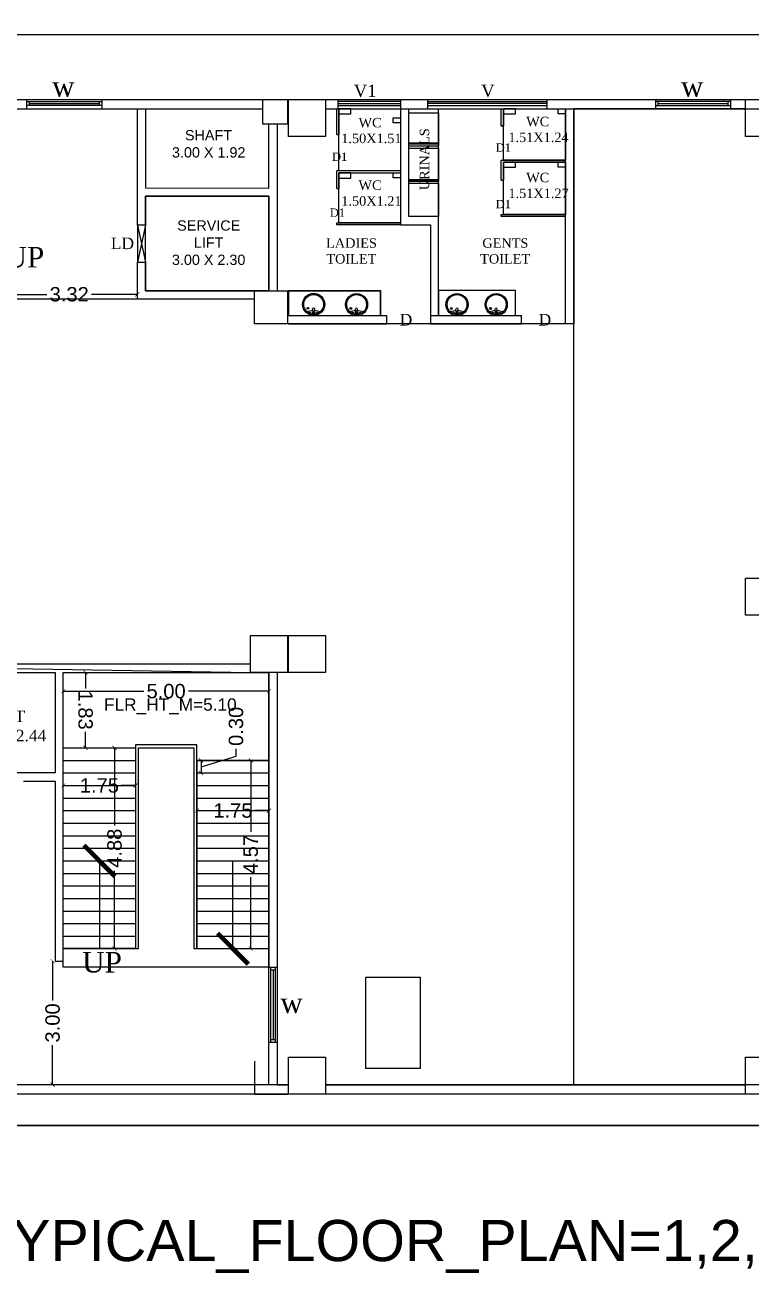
# Model space of a CAD drawing. Header units: metres. Extents: x 3229 to 14086, y -2906 to 1156.
# Drawn here: x 13681.49 to 13699.14, y -2721.55 to -2691.23 of the extents above; entities that cross this region are included whole.
import ezdxf

# ---------------------------------------------------------------- set-up
doc = ezdxf.new("R2010")
doc.units = ezdxf.units.M
doc.header["$MEASUREMENT"] = 0
for name, color, linetype in [('BLK_1_FLR_1_BATH', 1, 'Continuous'), ('BLK_1_FLR_1_BLT_UP_AREA', 18, 'Continuous'), ('BLK_1_FLR_1_CARPET_AREA', 18, 'Continuous'), ('BLK_1_FLR_1_DRINKING_WATER', 7, 'Continuous'), ('BLK_1_FLR_1_EXIT_WIDTH_STAIR', 1, 'Continuous'), ('BLK_1_FLR_1_LIFT_3', 30, 'Continuous'), ('BLK_1_FLR_1_LIFT_7', 30, 'Continuous'), ('BLK_1_FLR_1_REGULAR_ROOM', 3, 'Continuous'), ('BLK_1_FLR_1_STAIR_1', 1, 'Continuous'), ('BLK_1_FLR_1_STAIR_1_FLIGHT_1', 7, 'Continuous'), ('BLK_1_FLR_1_STAIR_1_LANDING_1', 7, 'Continuous'), ('BLK_1_FLR_1_URINAL', 235, 'Continuous'), ('BLK_1_FLR_1_WASH', 55, 'Continuous')]:
    doc.layers.add(name, color=color, linetype=linetype)
doc.styles.add('arial', font='arial.ttf', dxfattribs={"height": 0.35})
doc.styles.get("Standard").update_dxf_attribs({"font": 'arial.ttf'})
doc.styles.add('TIMES NEW ROMAN', font='times.ttf')
doc.dimstyles.get("Standard").update_dxf_attribs({"dimtxt": 0.3, "dimasz": 0.2, "dimexe": 0.1, "dimexo": 0.3, "dimgap": 0.09, "dimtad": 1, "dimzin": 0, "dimdsep": 46, "dimtxsty": 'Standard', "dimblk": 'ARCHTICK', "dimcen": 0.09, "dimdle": 0.1, "dimadec": 0, "dimazin": 0, "dimtfac": 1, "dimtofl": 0, "dimtmove": 2, "dimatfit": 0, "dimldrblk": 'ARCHTICK', "dimfxl": 0, "dimtolj": 1, "dimtzin": 0, "dimarcsym": 0})
doc.dimstyles.new('Standard3', dxfattribs={"dimtxt": 0.35, "dimasz": 0.1, "dimexe": 0.18, "dimexo": 0.0625, "dimgap": 0.09, "dimtad": 0, "dimzin": 0, "dimdsep": 46, "dimtxsty": 'arial', "dimblk": 'ARCHTICK', "dimcen": 0.09, "dimse1": 1, "dimse2": 1, "dimadec": 0, "dimazin": 0, "dimtfac": 1, "dimtofl": 0, "dimtmove": 1, "dimatfit": 3, "dimfxl": 0, "dimtolj": 1, "dimtzin": 0, "dimarcsym": 0})

# ---------------------------------------------------------------- blocks, each defined once
blk = doc.blocks.new('_ArchTick')
at = {"color": 0, "linetype": 'ByBlock', "const_width": 0.15}
blk.add_lwpolyline([(-0.5, -0.5), (0.5, 0.5)], dxfattribs=at)
blk = doc.blocks.new('*D10')
at = {"color": 0, "lineweight": -2}
for p, q in [((13640.411, -2691.461), (13721.342, -2691.461)), ((13803.872, -2691.461), (13722.942, -2691.461))]:
    blk.add_line(p, q, dxfattribs=at)
at = {"layer": 'DefPoints', "color": 0}
for p in [(13803.872, -2691.461), (13640.411, -2693.04), (13803.872, -2693.04)]:
    blk.add_point(p, dxfattribs=at)
at = {"color": 0, "lineweight": -2, "xscale": 0.4, "yscale": 0.4, "zscale": 0.4, "rotation": 180}
blk.add_blockref('_ArchTick', (13640.411, -2691.461), dxfattribs=at)
at = {"color": 0, "lineweight": -2, "xscale": 0.4, "yscale": 0.4, "zscale": 0.4}
blk.add_blockref('_ArchTick', (13803.872, -2691.461), dxfattribs=at)
at = {"color": 0, "insert": (13722.142, -2691.461), "char_height": 0.35, "attachment_point": 5, "style": 'arial'}
blk.add_mtext('\\A1;163.46', dxfattribs=at)
blk = doc.blocks.new('*D16')
at = {"color": 0, "lineweight": -2}
for p, q in [((13685.77, -2709.251), (13686.621, -2708.995)), ((13685.77, -2709.098), (13685.77, -2709.403)), ((13686.621, -2708.995), (13686.621, -2708.815))]:
    blk.add_line(p, q, dxfattribs=at)
at = {"layer": 'DefPoints', "color": 0}
for p in [(13685.668, -2709.098), (13685.668, -2709.403), (13685.77, -2709.403)]:
    blk.add_point(p, dxfattribs=at)
at = {"color": 0, "lineweight": -2, "xscale": 0.1, "yscale": 0.1, "zscale": 0.1}
for p, rotation in [((13685.77, -2709.098), 90), ((13685.77, -2709.403), 270)]:
    blk.add_blockref('_ArchTick', p, dxfattribs=dict(at, rotation=rotation))
at = {"color": 0, "insert": (13686.621, -2708.271), "char_height": 0.35, "attachment_point": 5, "rotation": 90, "style": 'arial'}
blk.add_mtext('\\A1;0.30', dxfattribs=at)
blk = doc.blocks.new('*D94')
at = {"layer": 'BLK_1_FLR_1_STAIR_1_FLIGHT_1', "color": 0, "lineweight": -2}
for p, q in [((13682.422, -2709.708), (13682.769, -2709.708)), ((13684.175, -2709.708), (13683.828, -2709.708))]:
    blk.add_line(p, q, dxfattribs=at)
at = {"layer": 'DefPoints', "color": 0}
for p in [(13682.422, -2709.708), (13682.422, -2709.708), (13684.175, -2709.708)]:
    blk.add_point(p, dxfattribs=at)
at = {"layer": 'BLK_1_FLR_1_STAIR_1_FLIGHT_1', "color": 0, "lineweight": -2, "xscale": 0.1, "yscale": 0.1, "zscale": 0.1, "rotation": 180}
blk.add_blockref('_ArchTick', (13682.422, -2709.708), dxfattribs=at)
at = {"layer": 'BLK_1_FLR_1_STAIR_1_FLIGHT_1', "color": 0, "lineweight": -2, "xscale": 0.1, "yscale": 0.1, "zscale": 0.1}
blk.add_blockref('_ArchTick', (13684.175, -2709.708), dxfattribs=at)
at = {"layer": 'BLK_1_FLR_1_STAIR_1_FLIGHT_1', "color": 0, "insert": (13683.299, -2709.708), "char_height": 0.35, "attachment_point": 5, "style": 'arial'}
blk.add_mtext('\\A1;1.75', dxfattribs=at)
blk = doc.blocks.new('*D95')
at = {"layer": 'BLK_1_FLR_1_STAIR_1_FLIGHT_1', "color": 0, "lineweight": -2}
for p, q in [((13685.668, -2710.318), (13686.016, -2710.318)), ((13687.422, -2710.318), (13687.075, -2710.318))]:
    blk.add_line(p, q, dxfattribs=at)
at = {"layer": 'DefPoints', "color": 0}
for p in [(13685.668, -2710.318), (13685.668, -2710.318), (13687.422, -2710.318)]:
    blk.add_point(p, dxfattribs=at)
at = {"layer": 'BLK_1_FLR_1_STAIR_1_FLIGHT_1', "color": 0, "lineweight": -2, "xscale": 0.1, "yscale": 0.1, "zscale": 0.1, "rotation": 180}
blk.add_blockref('_ArchTick', (13685.668, -2710.318), dxfattribs=at)
at = {"layer": 'BLK_1_FLR_1_STAIR_1_FLIGHT_1', "color": 0, "lineweight": -2, "xscale": 0.1, "yscale": 0.1, "zscale": 0.1}
blk.add_blockref('_ArchTick', (13687.422, -2710.318), dxfattribs=at)
at = {"layer": 'BLK_1_FLR_1_STAIR_1_FLIGHT_1', "color": 0, "insert": (13686.545, -2710.318), "char_height": 0.35, "attachment_point": 5, "style": 'arial'}
blk.add_mtext('\\A1;1.75', dxfattribs=at)
blk = doc.blocks.new('*D96')
at = {"layer": 'BLK_1_FLR_1_STAIR_1_FLIGHT_1', "color": 0, "lineweight": -2}
for p, q in [((13686.979, -2709.098), (13686.979, -2710.833)), ((13686.979, -2713.671), (13686.979, -2711.936))]:
    blk.add_line(p, q, dxfattribs=at)
at = {"layer": 'DefPoints', "color": 0}
for p in [(13687.422, -2709.098), (13686.979, -2713.671), (13687.422, -2713.671)]:
    blk.add_point(p, dxfattribs=at)
at = {"layer": 'BLK_1_FLR_1_STAIR_1_FLIGHT_1', "color": 0, "lineweight": -2, "xscale": 0.1, "yscale": 0.1, "zscale": 0.1}
for p, rotation in [((13686.979, -2709.098), 90), ((13686.979, -2713.671), 270)]:
    blk.add_blockref('_ArchTick', p, dxfattribs=dict(at, rotation=rotation))
at = {"layer": 'BLK_1_FLR_1_STAIR_1_FLIGHT_1', "color": 0, "insert": (13686.979, -2711.385), "char_height": 0.35, "attachment_point": 5, "rotation": 90, "style": 'arial'}
blk.add_mtext('\\A1;4.57', dxfattribs=at)
blk = doc.blocks.new('*D97')
at = {"layer": 'BLK_1_FLR_1_STAIR_1_FLIGHT_1', "color": 0, "lineweight": -2}
for p, q in [((13683.668, -2708.793), (13683.668, -2710.68)), ((13683.668, -2713.671), (13683.668, -2711.784))]:
    blk.add_line(p, q, dxfattribs=at)
at = {"layer": 'DefPoints', "color": 0}
for p in [(13684.175, -2708.793), (13683.668, -2713.671), (13684.175, -2713.671)]:
    blk.add_point(p, dxfattribs=at)
at = {"layer": 'BLK_1_FLR_1_STAIR_1_FLIGHT_1', "color": 0, "lineweight": -2, "xscale": 0.1, "yscale": 0.1, "zscale": 0.1}
for p, rotation in [((13683.668, -2708.793), 90), ((13683.668, -2713.671), 270)]:
    blk.add_blockref('_ArchTick', p, dxfattribs=dict(at, rotation=rotation))
at = {"layer": 'BLK_1_FLR_1_STAIR_1_FLIGHT_1', "color": 0, "insert": (13683.668, -2711.232), "char_height": 0.35, "attachment_point": 5, "rotation": 90, "style": 'arial'}
blk.add_mtext('\\A1;4.88', dxfattribs=at)
blk = doc.blocks.new('*D129')
at = {"layer": 'BLK_1_FLR_1_STAIR_1_LANDING_1', "color": 0, "lineweight": -2}
for p, q in [((13682.421, -2707.417), (13684.377, -2707.417)), ((13687.422, -2707.417), (13685.465, -2707.417))]:
    blk.add_line(p, q, dxfattribs=at)
at = {"layer": 'DefPoints', "color": 0}
for p in [(13682.421, -2706.961), (13687.422, -2706.961), (13687.422, -2707.417)]:
    blk.add_point(p, dxfattribs=at)
at = {"layer": 'BLK_1_FLR_1_STAIR_1_LANDING_1', "color": 0, "lineweight": -2, "xscale": 0.1, "yscale": 0.1, "zscale": 0.1, "rotation": 180}
blk.add_blockref('_ArchTick', (13682.421, -2707.417), dxfattribs=at)
at = {"layer": 'BLK_1_FLR_1_STAIR_1_LANDING_1', "color": 0, "lineweight": -2, "xscale": 0.1, "yscale": 0.1, "zscale": 0.1}
blk.add_blockref('_ArchTick', (13687.422, -2707.417), dxfattribs=at)
at = {"layer": 'BLK_1_FLR_1_STAIR_1_LANDING_1', "color": 0, "insert": (13684.921, -2707.417), "char_height": 0.35, "attachment_point": 5, "style": 'arial'}
blk.add_mtext('\\A1;5.00', dxfattribs=at)
blk = doc.blocks.new('*D130')
at = {"layer": 'BLK_1_FLR_1_STAIR_1_LANDING_1', "color": 0, "lineweight": -2}
for p, q in [((13682.96, -2706.961), (13682.96, -2707.349)), ((13682.961, -2708.793), (13682.961, -2708.405))]:
    blk.add_line(p, q, dxfattribs=at)
at = {"layer": 'DefPoints', "color": 0}
for p in [(13682.421, -2706.961), (13682.96, -2706.961), (13682.422, -2708.793)]:
    blk.add_point(p, dxfattribs=at)
at = {"layer": 'BLK_1_FLR_1_STAIR_1_LANDING_1', "color": 0, "lineweight": -2, "xscale": 0.1, "yscale": 0.1, "zscale": 0.1}
for p, rotation in [((13682.96, -2706.961), 90.05057263460154), ((13682.961, -2708.793), 270.0505726346015)]:
    blk.add_blockref('_ArchTick', p, dxfattribs=dict(at, rotation=rotation))
at = {"layer": 'BLK_1_FLR_1_STAIR_1_LANDING_1', "color": 0, "insert": (13682.96, -2707.877), "char_height": 0.35, "attachment_point": 5, "rotation": 270.0506, "style": 'arial'}
blk.add_mtext('\\A1;1.83', dxfattribs=at)
blk = doc.blocks.new('*D149')
at = {"layer": 'BLK_1_FLR_1_EXIT_WIDTH_STAIR', "color": 0, "lineweight": -2}
for p, q in [((13682.162, -2713.976), (13682.162, -2714.932)), ((13682.162, -2716.976), (13682.162, -2716.02))]:
    blk.add_line(p, q, dxfattribs=at)
at = {"layer": 'DefPoints', "color": 0}
for p in [(13682.221, -2713.976), (13682.162, -2716.976), (13682.221, -2716.976)]:
    blk.add_point(p, dxfattribs=at)
at = {"layer": 'BLK_1_FLR_1_EXIT_WIDTH_STAIR', "color": 0, "lineweight": -2, "xscale": 0.1, "yscale": 0.1, "zscale": 0.1}
for p, rotation in [((13682.162, -2713.976), 90), ((13682.162, -2716.976), 270)]:
    blk.add_blockref('_ArchTick', p, dxfattribs=dict(at, rotation=rotation))
at = {"layer": 'BLK_1_FLR_1_EXIT_WIDTH_STAIR', "color": 0, "insert": (13682.162, -2715.476), "char_height": 0.35, "attachment_point": 5, "rotation": 90, "style": 'arial'}
blk.add_mtext('\\A1;3.00', dxfattribs=at)
blk = doc.blocks.new('*D152')
at = {"layer": 'BLK_1_FLR_1_EXIT_WIDTH_STAIR', "color": 0, "lineweight": -2}
for p, q in [((13680.906, -2697.776), (13682.022, -2697.776)), ((13684.223, -2697.776), (13683.107, -2697.776))]:
    blk.add_line(p, q, dxfattribs=at)
at = {"layer": 'DefPoints', "color": 0}
for p in [(13680.906, -2697.891), (13684.223, -2697.776), (13684.223, -2697.892)]:
    blk.add_point(p, dxfattribs=at)
at = {"layer": 'BLK_1_FLR_1_EXIT_WIDTH_STAIR', "color": 0, "lineweight": -2, "xscale": 0.1, "yscale": 0.1, "zscale": 0.1}
for p, rotation in [((13680.906, -2697.776), 179.9968598997327), ((13684.223, -2697.776), 359.9968598997327)]:
    blk.add_blockref('_ArchTick', p, dxfattribs=dict(at, rotation=rotation))
at = {"layer": 'BLK_1_FLR_1_EXIT_WIDTH_STAIR', "color": 0, "insert": (13682.565, -2697.776), "char_height": 0.35, "attachment_point": 5, "rotation": 359.9969, "style": 'arial'}
blk.add_mtext('\\A1;3.32', dxfattribs=at)

msp = doc.modelspace()

# ---------------------------------------------------------------- linework, layer by layer
at = {"color": 0, "ltscale": 0.2}
for p, q in [((13681.527, -2693.04), (13681.527, -2693.27)), ((13683.356, -2693.04), (13683.356, -2693.27)), ((13684.223, -2693.04), (13684.223, -2693.039)), ((13684.423, -2693.039), (13684.423, -2693.04)), ((13689.097, -2693.04), (13689.097, -2693.27)), ((13690.621, -2693.04), (13690.621, -2693.27)), ((13691.276, -2693.04), (13691.276, -2693.27)), ((13694.178, -2693.04), (13694.178, -2693.27)), ((13696.816, -2693.04), (13696.816, -2693.27)), ((13698.644, -2693.04), (13698.644, -2693.27)), ((13681.527, -2693.089), (13683.356, -2693.089)), ((13683.356, -2693.191), (13681.527, -2693.191)), ((13681.59, -2693.089), (13681.59, -2693.191)), ((13681.59, -2693.14), (13683.292, -2693.14)), ((13683.292, -2693.089), (13683.292, -2693.191)), ((13684.223, -2696.092), (13684.223, -2693.27)), ((13684.423, -2693.27), (13684.423, -2695.192)), ((13689.069, -2693.893), (13689.069, -2693.27)), ((13690.623, -2693.089), (13689.097, -2693.09)), ((13689.097, -2693.14), (13690.621, -2693.141)), ((13689.097, -2693.191), (13690.621, -2693.191)), ((13689.119, -2693.27), (13689.119, -2693.893)), ((13690.623, -2693.27), (13690.623, -2696.086)), ((13690.821, -2695.886), (13690.821, -2693.27)), ((13691.276, -2693.089), (13694.178, -2693.089)), ((13694.178, -2693.14), (13691.276, -2693.14)), ((13691.276, -2693.191), (13694.178, -2693.191)), ((13691.547, -2695.886), (13691.547, -2693.27)), ((13693.064, -2693.679), (13693.064, -2693.27)), ((13693.122, -2693.27), (13693.122, -2693.679)), ((13694.631, -2698.492), (13694.632, -2693.27)), ((13694.831, -2698.492), (13694.832, -2693.27)), ((13698.644, -2693.089), (13696.816, -2693.089)), ((13696.816, -2693.191), (13698.644, -2693.191)), ((13696.879, -2693.089), (13696.879, -2693.191)), ((13696.879, -2693.14), (13698.581, -2693.14)), ((13698.581, -2693.089), (13698.581, -2693.191)), ((13687.422, -2695.193), (13687.422, -2693.639)), ((13687.622, -2693.639), (13687.622, -2697.691)), ((13689.069, -2693.893), (13689.119, -2693.893)), ((13693.122, -2693.679), (13693.064, -2693.679)), ((13693.064, -2693.679), (13693.122, -2693.679)), ((13690.821, -2694.093), (13691.547, -2694.093)), ((13691.547, -2694.131), (13690.821, -2694.131)), ((13693.064, -2695.003), (13693.064, -2694.513)), ((13693.064, -2694.513), (13694.632, -2694.513)), ((13689.069, -2695.203), (13689.069, -2694.777)), ((13690.623, -2694.777), (13689.069, -2694.777)), ((13689.119, -2694.827), (13689.119, -2695.203)), ((13689.119, -2694.827), (13690.623, -2694.827)), ((13693.122, -2694.563), (13693.122, -2695.003)), ((13694.631, -2694.563), (13693.122, -2694.563)), ((13690.821, -2694.985), (13691.547, -2694.985)), ((13691.547, -2695.023), (13690.821, -2695.023)), ((13693.064, -2695.003), (13693.122, -2695.003)), ((13684.423, -2695.192), (13687.422, -2695.193)), ((13687.422, -2695.393), (13684.423, -2695.393)), ((13684.423, -2695.393), (13684.423, -2696.092)), ((13687.422, -2697.691), (13687.422, -2695.393)), ((13689.069, -2695.203), (13689.119, -2695.203)), ((13689.069, -2696.037), (13690.623, -2696.037)), ((13689.069, -2696.086), (13689.069, -2696.037)), ((13691.547, -2695.886), (13690.821, -2695.886)), ((13691.547, -2698.291), (13691.547, -2695.886)), ((13693.064, -2695.837), (13694.631, -2695.837)), ((13693.064, -2695.886), (13693.064, -2695.837)), ((13694.631, -2695.886), (13693.064, -2695.886)), ((13684.423, -2696.092), (13684.223, -2696.092)), ((13690.623, -2696.086), (13689.069, -2696.086)), ((13690.623, -2696.086), (13691.347, -2696.086)), ((13691.347, -2696.086), (13691.346, -2698.288)), ((13684.223, -2697.892), (13684.223, -2696.992)), ((13684.223, -2696.992), (13684.423, -2696.992)), ((13684.423, -2696.992), (13684.423, -2697.691)), ((13687.072, -2697.892), (13684.223, -2697.892)), ((13684.423, -2697.691), (13687.072, -2697.691)), ((13687.869, -2697.691), (13690.13, -2697.691)), ((13690.13, -2697.681), (13690.13, -2698.288)), ((13693.414, -2697.681), (13691.547, -2697.681)), ((13693.414, -2698.288), (13693.414, -2697.681)), ((13688.347, -2698.116), (13688.39, -2698.116)), ((13688.368, -2698.095), (13688.368, -2698.138)), ((13688.493, -2698.201), (13688.483, -2698.121)), ((13688.524, -2698.201), (13688.534, -2698.121)), ((13689.391, -2698.119), (13689.434, -2698.119)), ((13689.412, -2698.097), (13689.412, -2698.14)), ((13689.537, -2698.204), (13689.526, -2698.124)), ((13689.567, -2698.204), (13689.578, -2698.124)), ((13691.833, -2698.119), (13691.876, -2698.119)), ((13691.855, -2698.097), (13691.855, -2698.14)), ((13691.979, -2698.204), (13691.969, -2698.124)), ((13692.01, -2698.204), (13692.02, -2698.124)), ((13692.786, -2698.119), (13692.829, -2698.119)), ((13692.808, -2698.097), (13692.808, -2698.14)), ((13692.932, -2698.204), (13692.922, -2698.124)), ((13692.963, -2698.204), (13692.973, -2698.124)), ((13687.894, -2698.288), (13690.28, -2698.288)), ((13687.894, -2698.491), (13690.28, -2698.491)), ((13688.418, -2698.223), (13688.41, -2698.218)), ((13688.418, -2698.228), (13688.41, -2698.233)), ((13688.423, -2698.22), (13688.423, -2698.21)), ((13688.423, -2698.231), (13688.423, -2698.241)), ((13688.427, -2698.223), (13688.436, -2698.218)), ((13688.427, -2698.228), (13688.436, -2698.233)), ((13688.589, -2698.223), (13688.581, -2698.218)), ((13688.589, -2698.228), (13688.581, -2698.233)), ((13688.594, -2698.22), (13688.594, -2698.21)), ((13688.594, -2698.231), (13688.594, -2698.241)), ((13688.598, -2698.223), (13688.607, -2698.218)), ((13688.598, -2698.228), (13688.607, -2698.233)), ((13689.462, -2698.225), (13689.453, -2698.22)), ((13689.462, -2698.23), (13689.453, -2698.235)), ((13689.467, -2698.222), (13689.467, -2698.212)), ((13689.467, -2698.233), (13689.467, -2698.243)), ((13689.471, -2698.225), (13689.48, -2698.22)), ((13689.471, -2698.23), (13689.48, -2698.235)), ((13689.633, -2698.225), (13689.624, -2698.22)), ((13689.633, -2698.23), (13689.624, -2698.235)), ((13689.638, -2698.222), (13689.638, -2698.212)), ((13689.638, -2698.233), (13689.638, -2698.243)), ((13689.642, -2698.225), (13689.651, -2698.22)), ((13689.642, -2698.23), (13689.651, -2698.235)), ((13690.28, -2698.288), (13690.28, -2698.491)), ((13691.346, -2698.288), (13693.564, -2698.288)), ((13691.346, -2698.291), (13691.346, -2698.491)), ((13691.346, -2698.491), (13693.564, -2698.491)), ((13691.905, -2698.225), (13691.896, -2698.22)), ((13691.905, -2698.23), (13691.896, -2698.235)), ((13691.909, -2698.223), (13691.909, -2698.213)), ((13691.909, -2698.233), (13691.909, -2698.243)), ((13691.914, -2698.225), (13691.922, -2698.22)), ((13691.914, -2698.23), (13691.922, -2698.235)), ((13692.076, -2698.225), (13692.067, -2698.22)), ((13692.076, -2698.23), (13692.067, -2698.235)), ((13692.08, -2698.223), (13692.08, -2698.213)), ((13692.08, -2698.233), (13692.08, -2698.243)), ((13692.085, -2698.225), (13692.093, -2698.22)), ((13692.085, -2698.23), (13692.093, -2698.235)), ((13692.857, -2698.225), (13692.849, -2698.22)), ((13692.857, -2698.23), (13692.849, -2698.235)), ((13692.862, -2698.223), (13692.862, -2698.213)), ((13692.862, -2698.233), (13692.862, -2698.243)), ((13692.867, -2698.225), (13692.875, -2698.22)), ((13692.867, -2698.23), (13692.875, -2698.235)), ((13693.028, -2698.225), (13693.02, -2698.22)), ((13693.028, -2698.23), (13693.02, -2698.235)), ((13693.033, -2698.223), (13693.033, -2698.213)), ((13693.033, -2698.233), (13693.033, -2698.243)), ((13693.038, -2698.225), (13693.046, -2698.22)), ((13693.038, -2698.23), (13693.046, -2698.235)), ((13693.564, -2698.491), (13693.564, -2698.288)), ((13694.831, -2698.492), (13694.631, -2698.492)), ((13686.972, -2706.761), (13674.949, -2706.761)), ((13679.78, -2706.961), (13682.221, -2706.961)), ((13682.221, -2706.961), (13682.221, -2709.402)), ((13682.421, -2713.976), (13682.421, -2706.961)), ((13682.421, -2706.961), (13686.972, -2706.961)), ((13687.422, -2716.976), (13687.422, -2706.961)), ((13687.622, -2706.961), (13687.622, -2716.976)), ((13682.422, -2708.793), (13684.175, -2708.793)), ((13685.668, -2708.717), (13684.175, -2708.717)), ((13684.175, -2708.717), (13684.175, -2713.671)), ((13684.251, -2713.671), (13684.251, -2708.793)), ((13684.251, -2708.793), (13685.592, -2708.793)), ((13685.592, -2708.793), (13685.592, -2713.671)), ((13685.668, -2713.671), (13685.668, -2708.717)), ((13682.422, -2709.098), (13684.175, -2709.098)), ((13685.668, -2709.098), (13687.422, -2709.098)), ((13682.221, -2709.402), (13681.451, -2709.402)), ((13682.422, -2709.403), (13684.175, -2709.403)), ((13681.451, -2709.602), (13682.221, -2709.602)), ((13682.221, -2709.602), (13682.221, -2713.976)), ((13682.422, -2709.708), (13684.175, -2709.708)), ((13682.422, -2710.013), (13684.175, -2710.013)), ((13682.422, -2710.318), (13684.175, -2710.318)), ((13682.422, -2710.622), (13684.175, -2710.622)), ((13682.422, -2710.927), (13684.175, -2710.927)), ((13682.422, -2711.232), (13684.175, -2711.232)), ((13682.422, -2711.537), (13684.175, -2711.537)), ((13682.422, -2711.842), (13684.175, -2711.842)), ((13682.422, -2712.147), (13684.175, -2712.147)), ((13682.422, -2712.452), (13684.175, -2712.452)), ((13682.422, -2712.757), (13684.175, -2712.757)), ((13682.422, -2713.061), (13684.175, -2713.061)), ((13685.668, -2713.061), (13687.422, -2713.061)), ((13682.422, -2713.366), (13684.175, -2713.366)), ((13685.668, -2713.366), (13687.422, -2713.366)), ((13682.422, -2713.671), (13684.175, -2713.671)), ((13684.175, -2713.671), (13684.251, -2713.671)), ((13685.592, -2713.671), (13685.668, -2713.671)), ((13685.668, -2713.671), (13687.422, -2713.671)), ((13682.221, -2713.976), (13682.421, -2713.976)), ((13687.422, -2714.124), (13687.622, -2714.124)), ((13687.471, -2715.953), (13687.471, -2714.124)), ((13687.471, -2714.187), (13687.573, -2714.187)), ((13687.522, -2714.187), (13687.522, -2715.89)), ((13687.573, -2714.124), (13687.573, -2715.953)), ((13687.622, -2715.953), (13687.422, -2715.953)), ((13687.573, -2715.89), (13687.471, -2715.89))]:
    msp.add_line(p, q, dxfattribs=at)
at = {"color": 0}
for p, q in [((13684.223, -2696.092), (13684.223, -2696.992)), ((13684.423, -2696.092), (13684.223, -2696.992)), ((13684.223, -2696.092), (13684.423, -2696.992)), ((13684.423, -2696.992), (13684.423, -2696.092)), ((13687.069, -2716.406), (13687.069, -2717.206)), ((13687.069, -2717.206), (13687.869, -2717.206))]:
    msp.add_line(p, q, dxfattribs=at)
at = {"color": 0, "ltscale": 0.2}
for points in [[(13640.711, -2693.04), (13640.411, -2693.04), (13640.411, -2704.048), (13639.801, -2704.048), (13639.802, -2717.966), (13804.482, -2717.966), (13804.482, -2704.051), (13803.872, -2704.051), (13803.872, -2693.04), (13803.572, -2693.04)], [(13674.849, -2693.04), (13687.269, -2693.04)], [(13687.269, -2693.04), (13687.869, -2693.04), (13687.869, -2693.64), (13687.269, -2693.64), (13687.269, -2693.04)], [(13688.794, -2693.04), (13699.006, -2693.04)], [(13674.849, -2693.27), (13687.269, -2693.27)], [(13688.794, -2693.27), (13699.006, -2693.27)], [(13687.068, -2697.691), (13687.869, -2697.691), (13687.869, -2698.491), (13687.069, -2698.491), (13687.069, -2697.691)], [(13687.894, -2716.976), (13674.949, -2716.976)], [(13699.006, -2716.976), (13688.794, -2716.976)], [(13687.894, -2717.206), (13674.949, -2717.206)], [(13699.006, -2717.206), (13688.794, -2717.206)]]:
    msp.add_lwpolyline(points, dxfattribs=at)
msp.add_lwpolyline([(13639.802, -2717.966), (13639.801, -2704.048), (13640.411, -2704.048), (13640.411, -2693.04), (13803.872, -2693.04), (13803.872, -2704.051), (13804.482, -2704.051), (13804.482, -2717.966), (13639.802, -2717.966)])
for points in [[(13687.894, -2693.04), (13688.794, -2693.04), (13688.794, -2693.94), (13687.894, -2693.94)], [(13699.006, -2693.04), (13699.906, -2693.04), (13699.906, -2693.94), (13699.006, -2693.94)], [(13699.006, -2704.673), (13699.906, -2704.673), (13699.906, -2705.573), (13699.006, -2705.573)], [(13686.969, -2706.063), (13687.869, -2706.063), (13687.869, -2706.963), (13686.969, -2706.963)], [(13687.894, -2706.063), (13688.794, -2706.063), (13688.794, -2706.963), (13687.894, -2706.963)], [(13687.894, -2716.306), (13688.794, -2716.306), (13688.794, -2717.206), (13687.894, -2717.206)], [(13699.006, -2716.306), (13699.906, -2716.306), (13699.906, -2717.206), (13699.006, -2717.206)]]:
    msp.add_lwpolyline(points, close=True, dxfattribs=at)
for centre, radius in [((13688.508, -2698.021), 0.269), ((13688.508, -2698.02), 0.241), ((13689.551, -2698.024), 0.269), ((13689.552, -2698.023), 0.241), ((13691.994, -2698.024), 0.269), ((13691.995, -2698.023), 0.241), ((13692.947, -2698.024), 0.269), ((13692.947, -2698.023), 0.241), ((13688.368, -2698.116), 0.0215), ((13688.508, -2698.225), 0.0283), ((13689.412, -2698.119), 0.0215), ((13691.855, -2698.119), 0.0215), ((13692.808, -2698.119), 0.0215), ((13688.423, -2698.225), 0.0153), ((13688.423, -2698.225), 0.00528), ((13688.508, -2698.225), 0.0229), ((13688.508, -2698.225), 0.0153), ((13688.594, -2698.225), 0.0153), ((13688.594, -2698.225), 0.00528), ((13689.467, -2698.228), 0.0153), ((13689.467, -2698.228), 0.00528), ((13689.552, -2698.228), 0.0283), ((13689.552, -2698.228), 0.0229), ((13689.552, -2698.228), 0.0153), ((13689.638, -2698.228), 0.0153), ((13689.638, -2698.228), 0.00528), ((13691.909, -2698.228), 0.0153), ((13691.909, -2698.228), 0.00528), ((13691.995, -2698.228), 0.0283), ((13691.995, -2698.228), 0.0229), ((13691.995, -2698.228), 0.0153), ((13692.08, -2698.228), 0.0153), ((13692.08, -2698.228), 0.00528), ((13692.862, -2698.228), 0.0153), ((13692.862, -2698.228), 0.00528), ((13692.947, -2698.228), 0.0283), ((13692.947, -2698.228), 0.0229), ((13692.947, -2698.228), 0.0153), ((13693.033, -2698.228), 0.0153), ((13693.033, -2698.228), 0.00528)]:
    msp.add_circle(centre, radius, dxfattribs=at)
for centre, radius, start, end in [((13688.508, -2698.652), 0.479, 92.2641, 109.5424), ((13688.508, -2698.148), 0.0368, 45.6485, 134.3515), ((13688.508, -2698.652), 0.479, 70.4576, 87.7358), ((13689.552, -2698.655), 0.479, 92.2641, 109.5424), ((13689.552, -2698.15), 0.0368, 45.6485, 134.3515), ((13689.552, -2698.655), 0.479, 70.4576, 87.7358), ((13691.995, -2698.655), 0.479, 92.2641, 109.5424), ((13691.995, -2698.15), 0.0368, 45.6485, 134.3515), ((13691.995, -2698.655), 0.479, 70.4576, 87.7358), ((13692.947, -2698.655), 0.479, 92.2641, 109.5424), ((13692.947, -2698.15), 0.0368, 45.6485, 134.3515), ((13692.947, -2698.655), 0.479, 70.4576, 87.7358)]:
    msp.add_arc(centre, radius, start, end, dxfattribs=at)
at = {"layer": 'BLK_1_FLR_1_BATH', "color": 2}
for points in [[(13689.119, -2693.27), (13690.623, -2693.27), (13690.623, -2694.777), (13689.119, -2694.777)], [(13689.119, -2694.827), (13690.623, -2694.827), (13690.623, -2696.037), (13689.119, -2696.037)]]:
    msp.add_lwpolyline(points, close=True, dxfattribs=at)
at = {"layer": 'BLK_1_FLR_1_BATH'}
for points in [[(13693.122, -2693.27), (13694.632, -2693.27), (13694.632, -2694.513), (13693.122, -2694.513)], [(13693.122, -2694.563), (13694.631, -2694.563), (13694.631, -2695.837), (13693.122, -2695.837)]]:
    msp.add_lwpolyline(points, close=True, dxfattribs=at)
at = {"layer": 'BLK_1_FLR_1_BLT_UP_AREA', "color": 18}
msp.add_lwpolyline([(13639.802, -2717.966), (13639.801, -2704.048), (13640.411, -2704.048), (13640.411, -2693.04), (13803.872, -2693.04), (13803.872, -2704.051), (13804.482, -2704.051), (13804.482, -2717.966), (13639.802, -2717.966)], dxfattribs=at)
at = {"layer": 'BLK_1_FLR_1_CARPET_AREA', "color": 18}
for points in [[(13699.906, -2693.94), (13699.006, -2693.94), (13699.006, -2693.27), (13694.832, -2693.27), (13694.831, -2698.492), (13687.069, -2698.491), (13687.072, -2697.892), (13674.849, -2697.891), (13674.849, -2698.491), (13667.086, -2698.491), (13667.086, -2693.27), (13663.836, -2693.27), (13663.836, -2693.94), (13662.936, -2693.94), (13662.936, -2693.27), (13652.724, -2693.27), (13652.724, -2693.94), (13651.824, -2693.94), (13651.824, -2693.27), (13641.611, -2693.27)], [(13662.936, -2716.306), (13663.836, -2716.306), (13663.836, -2716.976), (13674.049, -2716.976), (13674.049, -2716.306), (13674.299, -2716.306), (13674.299, -2706.961), (13674.049, -2706.963), (13674.049, -2706.063), (13674.949, -2706.063), (13674.949, -2706.761), (13686.969, -2706.963), (13686.969, -2706.063), (13688.794, -2706.063), (13688.794, -2706.963), (13687.622, -2706.961), (13687.622, -2716.976), (13687.894, -2716.976), (13687.894, -2716.306), (13688.794, -2716.306), (13688.794, -2716.976), (13699.006, -2716.976), (13699.006, -2716.306), (13699.906, -2716.306)]]:
    msp.add_lwpolyline(points, dxfattribs=at)
at = {"layer": 'BLK_1_FLR_1_DRINKING_WATER'}
msp.add_lwpolyline([(13691.101, -2716.587), (13689.778, -2716.587), (13689.778, -2714.366), (13691.101, -2714.366)], close=True, dxfattribs=at)
at = {"layer": 'BLK_1_FLR_1_LIFT_3'}
msp.add_lwpolyline([(13679.78, -2706.961), (13682.221, -2706.961), (13682.221, -2709.402), (13679.78, -2709.402)], close=True, dxfattribs=at)
at = {"layer": 'BLK_1_FLR_1_LIFT_7'}
msp.add_lwpolyline([(13684.423, -2695.393), (13687.422, -2695.393), (13687.422, -2697.691), (13684.423, -2697.691)], close=True, dxfattribs=at)
at = {"layer": 'BLK_1_FLR_1_REGULAR_ROOM'}
msp.add_lwpolyline([(13694.832, -2693.27), (13745.281, -2693.27), (13745.281, -2716.976), (13694.832, -2716.976)], close=True, dxfattribs=at)
at = {"layer": 'BLK_1_FLR_1_STAIR_1'}
msp.add_lwpolyline([(13687.422, -2714.124), (13682.421, -2714.124), (13682.421, -2706.961), (13687.422, -2706.961)], close=True, dxfattribs=at)
at = {"layer": 'BLK_1_FLR_1_STAIR_1_FLIGHT_1', "color": 0, "ltscale": 0.2}
for p, q in [((13685.668, -2709.403), (13687.422, -2709.403)), ((13685.668, -2709.708), (13687.422, -2709.708)), ((13685.668, -2710.013), (13687.422, -2710.013)), ((13685.668, -2710.318), (13687.422, -2710.318)), ((13685.668, -2710.622), (13687.422, -2710.622)), ((13685.668, -2710.927), (13687.422, -2710.927)), ((13685.668, -2711.232), (13687.422, -2711.232)), ((13685.668, -2711.537), (13687.422, -2711.537)), ((13685.668, -2711.842), (13687.422, -2711.842)), ((13685.668, -2712.147), (13687.422, -2712.147)), ((13685.668, -2712.452), (13687.422, -2712.452)), ((13685.668, -2712.757), (13687.422, -2712.757))]:
    msp.add_line(p, q, dxfattribs=at)
at = {"layer": 'BLK_1_FLR_1_STAIR_1_FLIGHT_1'}
for points in [[(13684.175, -2713.671), (13682.422, -2713.671), (13682.422, -2708.793), (13684.175, -2708.793)], [(13687.422, -2709.098), (13685.668, -2709.098), (13685.668, -2713.671), (13687.422, -2713.671)]]:
    msp.add_lwpolyline(points, close=True, dxfattribs=at)
at = {"layer": 'BLK_1_FLR_1_URINAL'}
for points in [[(13690.821, -2693.369), (13691.545, -2693.369), (13691.547, -2694.179), (13690.821, -2694.179)], [(13690.821, -2694.228), (13691.545, -2694.228), (13691.547, -2695.038), (13690.821, -2695.038)], [(13690.821, -2695.076), (13691.545, -2695.076), (13691.547, -2695.886), (13690.821, -2695.886)]]:
    msp.add_lwpolyline(points, close=True, dxfattribs=at)
at = {"layer": 'BLK_1_FLR_1_WASH', "color": 60}
for points in [[(13689.119, -2693.394), (13689.412, -2693.394), (13689.412, -2693.27), (13689.119, -2693.27)], [(13693.122, -2693.394), (13693.416, -2693.394), (13693.416, -2693.27), (13693.122, -2693.27)], [(13689.119, -2694.95), (13689.412, -2694.95), (13689.412, -2694.827), (13689.119, -2694.827)], [(13693.122, -2694.687), (13693.416, -2694.687), (13693.416, -2694.563), (13693.122, -2694.563)]]:
    msp.add_lwpolyline(points, close=True, dxfattribs=at)
at = {"layer": 'BLK_1_FLR_1_WASH', "color": 56}
for points in [[(13694.452, -2693.27), (13694.632, -2693.27), (13694.632, -2693.392), (13694.452, -2693.392)], [(13690.443, -2693.489), (13690.623, -2693.489), (13690.623, -2693.61), (13690.443, -2693.61)], [(13690.443, -2694.827), (13690.623, -2694.827), (13690.623, -2694.948), (13690.443, -2694.948)], [(13694.452, -2694.563), (13694.631, -2694.563), (13694.631, -2694.685), (13694.452, -2694.685)]]:
    msp.add_lwpolyline(points, close=True, dxfattribs=at)
at = {"layer": 'BLK_1_FLR_1_WASH'}
for points in [[(13690.13, -2697.691), (13687.894, -2697.691), (13687.894, -2698.288), (13690.13, -2698.288)], [(13693.414, -2697.681), (13691.547, -2697.681), (13691.547, -2698.288), (13693.414, -2698.288)]]:
    msp.add_lwpolyline(points, close=True, dxfattribs=at)

# ---------------------------------------------------------------- texts
at = {"color": 0, "attachment_point": 1, "style": 'TIMES NEW ROMAN'}
for s, insert, char_height in [('{\\W3.695938; }w', (13681.452, -2692.475), 0.5), ('{\\W6.332423; }V1', (13688.766, -2692.682), 0.3), ('{\\W7.112697; }V', (13691.775, -2692.682), 0.3), ('{\\W3.695938; }w', (13696.741, -2692.475), 0.5), ('{\\W5.30327;  }D1', (13692.134, -2694.109), 0.2), ('{\\W5.30327;  }D1', (13688.155, -2694.333), 0.2), ('{\\W5.30327;  }D1', (13688.101, -2695.69), 0.2), ('{\\W5.30327;  }D1', (13692.134, -2695.483), 0.2), ('{\\W6.573453; }LD', (13682.883, -2696.398), 0.28), ('{\\W7.789274; }D', (13689.777, -2698.253), 0.28), ('{\\W7.789274; }D', (13693.154, -2698.253), 0.28), ('{\\W4.991422; }LIFT\\P{\\W0.235563; }2.44 x 2.44', (13680.073, -2707.888), 0.28), ('{\\W2.633438; }UP', (13682.384, -2713.751), 0.5), ('{\\W3.695938; }w', (13687.001, -2714.736), 0.5)]:
    msp.add_mtext_dynamic_manual_height_columns(s, width=1.88596, gutter_width=15, heights=[0], dxfattribs=dict(at, insert=insert, char_height=char_height))
at = {"color": 0, "attachment_point": 1}
for s, heights, insert, char_height in [('{\\fTimes New Roman|b0|i0|c0|p18;\\W5.1401;  \\W1;WC\\P{\\W5.440351; }1.50X1.51}', [0.618], (13688.707, -2693.489), 0.23), ('{\\fTimes New Roman|b0|i0|c0|p18;\\W5.1401;  \\W1;WC\\P{\\W5.265547; }1.51X1.24}', [0.618], (13692.784, -2693.463), 0.23), ('{\\fTimes New Roman|b0|i0|c0|p18;\\W5.1401;  \\W1;WC\\P{\\W5.285078; }1.51X1.27}', [0.618], (13692.784, -2694.822), 0.23), ('{\\fTimes New Roman|b0|i0|c0|p18;\\W5.1401;  \\W1;WC\\P{\\W5.440351; }1.50X1.21}', [0.618], (13688.707, -2695.008), 0.23), ('{\\fTimes New Roman|b0|i0|c0|p18;\\W3.69125; \\W1;UP}', [0], (13680.297, -2696.623), 0.5), ('{\\fTimes New Roman|b0|i0|c0|p18;\\W6.44328; \\W1;LADIES \\P{\\W6.519453; }TOILET}', [0], (13688.251, -2696.415), 0.23), ('{\\fTimes New Roman|b0|i0|c0|p18;\\W7.13957; \\W1;GENTS \\P{\\W6.519453; }TOILET}', [0], (13691.99, -2696.415), 0.23)]:
    msp.add_mtext_dynamic_manual_height_columns(s, width=2.27644, gutter_width=35.4, heights=heights, dxfattribs=dict(at, insert=insert, char_height=char_height))
at = {"color": 0, "ltscale": 0.2, "char_height": 0.25, "attachment_point": 1}
for s, insert in [('{\\W3.936067; }SHAFT\\P{\\W0.682991; }3.00 X 1.92', (13684.997, -2693.785)), ('{\\W1.994942; }SERVICE\\P{\\W6.186506; }LIFT\\P{\\W0.674204; }3.00 X 2.30', (13684.997, -2695.978))]:
    msp.add_mtext_dynamic_manual_height_columns(s, width=1.88596, gutter_width=15, heights=[0], dxfattribs=dict(at, insert=insert))
at = {"color": 0, "insert": (13691.087, -2695.669), "char_height": 0.23, "attachment_point": 1, "rotation": 90}
msp.add_mtext_dynamic_manual_height_columns('{\\fTimes New Roman|b0|i0|c0|p18;\\W4.85734; \\W1;URINALS}', width=2.27644, gutter_width=35.4, heights=[0], dxfattribs=at)
at = {"layer": 'BLK_1_FLR_1_BLT_UP_AREA', "color": 18, "insert": (13680.325, -2720.263), "char_height": 1, "attachment_point": 1}
msp.add_mtext_dynamic_manual_height_columns('TYPICAL_FLOOR_PLAN=1,2,3', width=6.87881, gutter_width=35.4, heights=[0], dxfattribs=at)
at = {"layer": 'BLK_1_FLR_1_STAIR_1', "insert": (13683.411, -2707.591), "char_height": 0.3, "width": 5.30934, "attachment_point": 1}
msp.add_mtext('FLR_HT_M=5.10', dxfattribs=at)

# ---------------------------------------------------------------- dimensions: what is measured, and where the dimension line sits
at = {"color": 0}
for p1, p2, distance, override, picture, middle in [((13640.411, -2693.04), (13803.872, -2693.04), 1.579, {"dimasz": 0.4}, '*D10', (13722.142, -2691.461)), ((13685.6685, -2709.0981), (13685.6685, -2709.4029), 0.1015, {"dimfxl": 0.18, "dimfxlon": 1, "dimarcsym": 1}, '*D16', (13686.6214, -2708.7251))]:
    dim = msp.add_aligned_dim(p1=p1, p2=p2, distance=distance, dimstyle='Standard3', override=override, dxfattribs=at)
    dim.commit()
    dim.dimension.update_dxf_attribs({"geometry": picture, "text_midpoint": middle})
at = {"layer": 'BLK_1_FLR_1_EXIT_WIDTH_STAIR'}
for p1, p2, distance, picture, middle in [((13680.906, -2697.891), (13684.223, -2697.892), 0.116, '*D152', (13682.565, -2697.776)), ((13682.221, -2713.976), (13682.221, -2716.976), -0.059, '*D149', (13682.162, -2715.476))]:
    dim = msp.add_aligned_dim(p1=p1, p2=p2, distance=distance, dimstyle='Standard3', override={"dimfxl": 0.18, "dimfxlon": 1, "dimarcsym": 1}, dxfattribs=at)
    dim.commit()
    dim.dimension.update_dxf_attribs({"geometry": picture, "text_midpoint": middle})
at = {"layer": 'BLK_1_FLR_1_STAIR_1_FLIGHT_1', "color": 1}
for p1, p2, distance, picture, middle in [((13684.175, -2708.793), (13684.175, -2713.671), -0.506, '*D97', (13683.668, -2711.232)), ((13687.422, -2709.098), (13687.422, -2713.671), -0.443, '*D96', (13686.979, -2711.385))]:
    dim = msp.add_aligned_dim(p1=p1, p2=p2, distance=distance, dimstyle='Standard3', override={"dimfxl": 0.18, "dimfxlon": 1, "dimarcsym": 1}, dxfattribs=at)
    dim.commit()
    dim.dimension.update_dxf_attribs({"geometry": picture, "text_midpoint": middle})
at = {"layer": 'BLK_1_FLR_1_STAIR_1_FLIGHT_1', "color": 2}
for p1, p2, picture, middle in [((13684.175, -2709.708), (13682.422, -2709.708), '*D94', (13683.299, -2709.708)), ((13687.422, -2710.318), (13685.668, -2710.318), '*D95', (13686.545, -2710.318))]:
    dim = msp.add_aligned_dim(p1=p1, p2=p2, distance=0, dimstyle='Standard3', override={"dimfxl": 0.18, "dimfxlon": 1, "dimarcsym": 1}, dxfattribs=at)
    dim.commit()
    dim.dimension.update_dxf_attribs({"geometry": picture, "text_midpoint": middle})
at = {"layer": 'BLK_1_FLR_1_STAIR_1_LANDING_1', "color": 1}
dim = msp.add_aligned_dim(p1=(13682.421, -2706.961), p2=(13687.422, -2706.961), distance=-0.455, dimstyle='Standard3', override={"dimfxl": 0.18, "dimfxlon": 1, "dimarcsym": 1}, dxfattribs=at)
dim.commit()
dim.dimension.update_dxf_attribs({"geometry": '*D129', "text_midpoint": (13684.921, -2707.417)})
at = {"layer": 'BLK_1_FLR_1_STAIR_1_LANDING_1', "color": 2}
dim = msp.add_aligned_dim(p1=(13682.422, -2708.793), p2=(13682.421, -2706.961), distance=-0.539, dimstyle='Standard3', override={"dimfxl": 0.18, "dimfxlon": 1, "dimarcsym": 1}, dxfattribs=at)
dim.commit()
dim.dimension.update_dxf_attribs({"geometry": '*D130', "text_midpoint": (13682.96, -2707.877)})

# ---------------------------------------------------------------- leaders
at = {"color": 0, "ltscale": 0.2}
for points in [[(13683.299, -2711.537), (13683.299, -2713.671)], [(13686.545, -2713.671), (13686.545, -2711.537)]]:
    msp.add_leader(points, dimstyle='Standard', override={"dimscale": 1, "dimasz": 0.75, "dimtad": 0}, dxfattribs=at)

doc.saveas('drawing.dxf')
